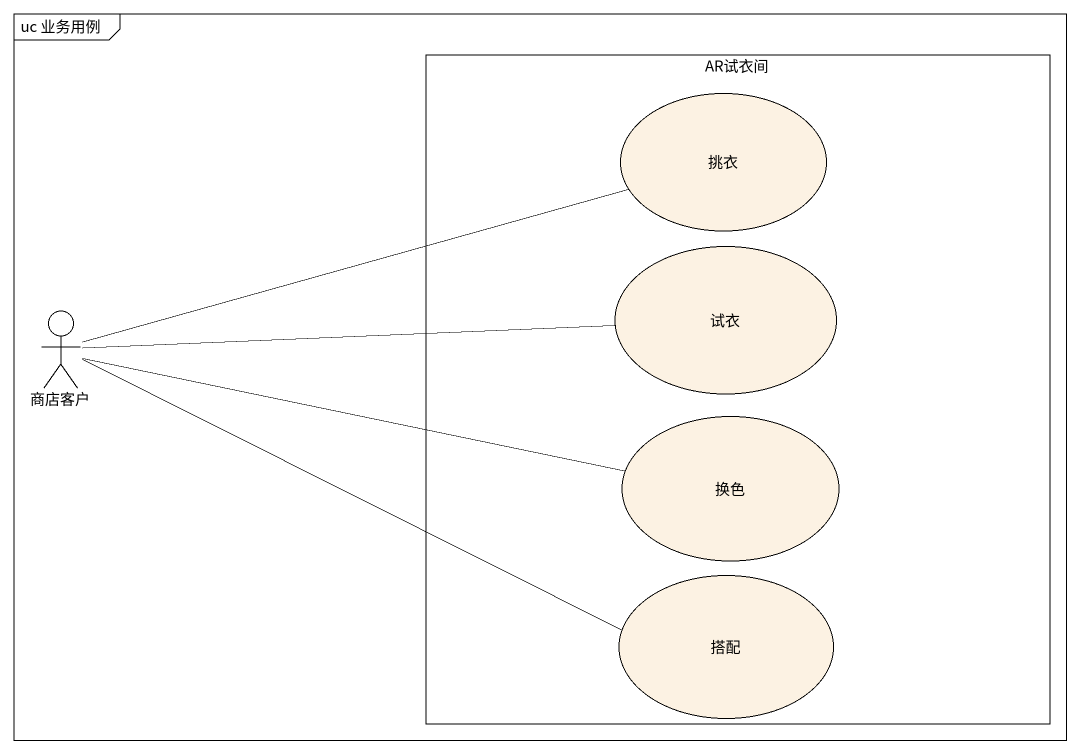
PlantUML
@startuml
mainframe uc 业务用例
rectangle AR试衣间 {
  usecase 挑衣
  usecase 试衣
  usecase 换色
  usecase 搭配
}
actor 商店客户
商店客户 -right- 挑衣
商店客户 -right- 试衣
商店客户 -right- 换色
商店客户 -right- 搭配
@enduml
